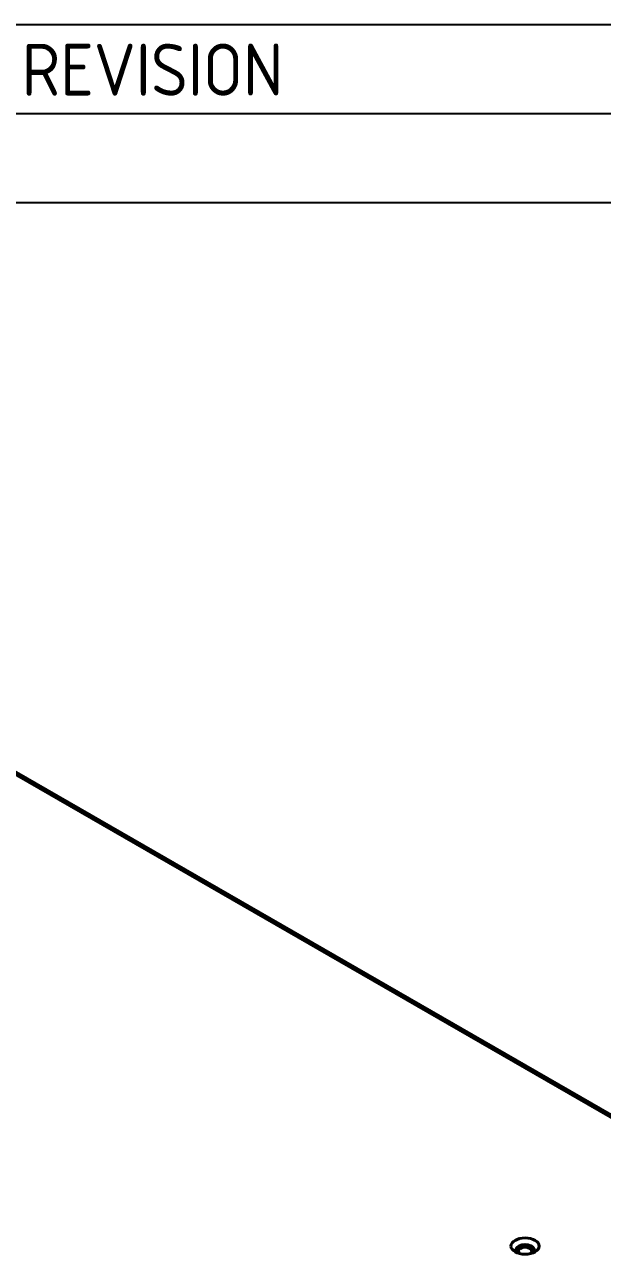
# Model space of a CAD drawing. Header units: millimetres. Extents: x 0 to 1682, y 0 to 1188.
# Drawn here: x 1481.5 to 1537.1, y 1029.7 to 1148 of the extents above; entities that cross this region are included whole.
import ezdxf

# ---------------------------------------------------------------- set-up
doc = ezdxf.new("R2010")
doc.units = ezdxf.units.MM
doc.header["$LTSCALE"] = 2
doc.layers.get('0').update_dxf_attribs({"color": 3, "lineweight": 25})
for name, color, linetype, lineweight in [('가시적인 것(ISO)', 3, 'Continuous', 40), ('가시적인 좁은 것(ISO)', 3, 'Continuous', 35), ('경계(ISO)', 7, 'Continuous', 25), ('기호(ISO)', 5, 'Continuous', 25)]:
    doc.layers.add(name, color=color, linetype=linetype, lineweight=lineweight)
doc.styles.add('ISO Proportiona M2B', font='isocp.shx')

# ---------------------------------------------------------------- blocks, each defined once
blk = doc.blocks.new('경계 Default Border')
at = {"layer": '경계(ISO)', "flags": 128}
blk.add_lwpolyline([(20, 20), (20, 574), (821, 574), (821, 20), (20, 20)], dxfattribs=at)

msp = doc.modelspace()

# ---------------------------------------------------------------- linework, layer by layer
at = {"layer": '가시적인 것(ISO)'}
msp.add_line((1604.3142, 1004.9367), (1451.5792, 1092.891), dxfattribs=at)
msp.add_ellipse((1529.6688, 1030.5508), major_axis=(-1.36, 0), ratio=0.5758617, dxfattribs=at)
for centre, major_axis, start_param, end_param in [((1529.6688, 1030.1747), (0.9, 0), 5.73449016, 9.97347311), ((1529.6688, 1030.0603), (0.9, 0), 0.11064623, 3.03094642), ((1529.6688, 1030.0603), (-0.6484, 0), 2.45106972, 6.97370824)]:
    msp.add_ellipse(centre, major_axis=major_axis, ratio=0.5758617, start_param=start_param, end_param=end_param, dxfattribs=at)
at = {"layer": '가시적인 좁은 것(ISO)'}
msp.add_line((1603.915, 1004.8975), (1451.18, 1092.8517), dxfattribs=at)
at = {"layer": '기호(ISO)'}
for p, q in [((1338, 1148), (1642, 1148)), ((1338, 1139.44), (1642, 1139.44)), ((1338, 1130.88), (1642, 1130.88))]:
    msp.add_line(p, q, dxfattribs=at)

# ---------------------------------------------------------------- block references
at = {"xscale": 2, "yscale": 2, "zscale": 2}
msp.add_blockref('경계 Default Border', (0, 0), dxfattribs=at)

# ---------------------------------------------------------------- texts
at = {"layer": '기호(ISO)', "color": 2, "insert": (1433.014, 1141.1664), "char_height": 5, "attachment_point": 7, "style": 'ISO Proportiona M2B'}
msp.add_mtext('DESCRIPTION OF REVISION', dxfattribs=at)

doc.saveas('drawing.dxf')
